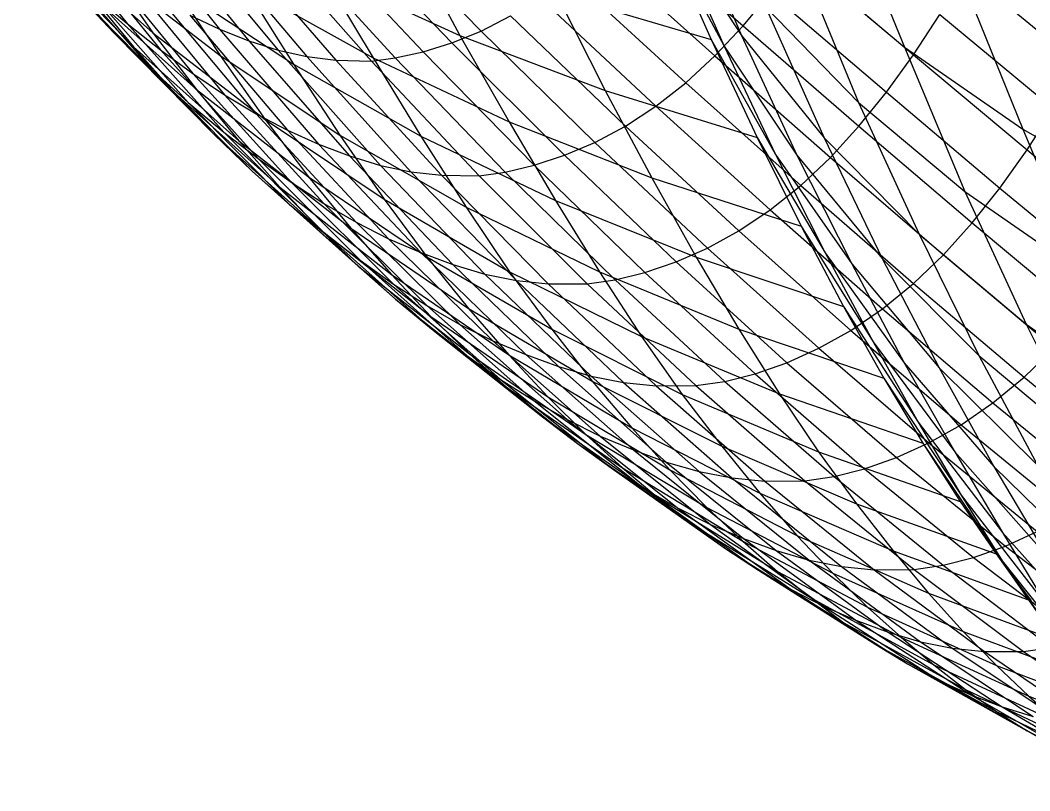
# Model space of a CAD drawing. Extents: x -429 to 429, y -1 to 209.
# Drawn here: x -395.64 to -387.76, y 64.02 to 70.03 of the extents above; entities that cross this region are included whole.
import ezdxf

# ---------------------------------------------------------------- set-up
doc = ezdxf.new("R2010")
doc.units = 0

msp = doc.modelspace()

# ---------------------------------------------------------------- linework, layer by layer
at = {"layer": 'default', "color": 5, "linetype": 'CONTINUOUS'}
for p, q in [((-389.226, 71.017, 158.005), (-388.741, 69.821, 158.466)), ((-395.516, 70.903, 182.709), (-394.803, 70.006, 181.4)), ((-394.834, 70.909, 185.002), (-394.084, 69.963, 183.74)), ((-392.937, 70.857, 186.276), (-392.042, 69.947, 185.123)), ((-390.45, 70.928, 163.331), (-390.012, 69.912, 163.727)), ((-395.637, 70.777, 180.779), (-394.906, 69.934, 179.462)), ((-394.62, 70.818, 185.152), (-393.854, 69.871, 183.902)), ((-393.152, 70.775, 186.139), (-392.27, 69.854, 184.976)), ((-390.922, 70.799, 185.814), (-390, 69.987, 184.674)), ((-395.265, 70.698, 182.893), (-394.542, 69.8, 181.591)), ((-394.408, 70.747, 185.3), (-393.626, 69.798, 184.062)), ((-394.199, 70.696, 185.443), (-393.402, 69.748, 184.217)), ((-393.364, 70.714, 186.001), (-392.495, 69.784, 184.828)), ((-390.621, 70.72, 167.18), (-390.149, 69.829, 165.633)), ((-390.621, 70.72, 167.18), (-390.25, 69.881, 167.518)), ((-390.621, 70.72, 167.18), (-390.25, 69.881, 167.518)), ((-390.556, 70.755, 165.265), (-390.012, 69.912, 163.727)), ((-390.556, 70.755, 165.265), (-390.149, 69.829, 165.633)), ((-395.42, 70.665, 177.157), (-394.602, 69.934, 175.867)), ((-393.991, 70.666, 185.584), (-393.176, 69.719, 184.372)), ((-393.73, 70.655, 185.76), (-392.897, 69.712, 184.562)), ((-393.569, 70.674, 185.867), (-392.712, 69.737, 184.685)), ((-392.607, 70.661, 169.508), (-392.209, 69.913, 169.863)), ((-395.522, 70.613, 178.99), (-394.753, 69.825, 177.682)), ((-391.138, 70.577, 185.686), (-390.22, 69.754, 184.542)), ((-395.35, 70.491, 180.994), (-394.611, 69.646, 179.685)), ((-395.022, 70.512, 183.069), (-394.291, 69.615, 181.776)), ((-389.577, 70.527, 184.92), (-388.672, 69.761, 183.765)), ((-389.562, 70.51, 159.902), (-388.741, 69.821, 158.466)), ((-389.562, 70.51, 159.902), (-389.099, 69.391, 160.334)), ((-394.952, 70.432, 175.583), (-394.077, 69.757, 174.326)), ((-394.952, 70.432, 175.583), (-394.602, 69.934, 175.867)), ((-393.284, 70.405, 170.969), (-392.209, 69.913, 169.863)), ((-393.284, 70.405, 170.969), (-392.885, 69.738, 171.315)), ((-388.304, 70.383, 156.621), (-387.818, 69.182, 157.094)), ((-388.266, 70.416, 183.994), (-387.382, 69.686, 182.823)), ((-394.784, 70.347, 183.241), (-394.043, 69.45, 181.956)), ((-394.442, 70.307, 174.023), (-393.506, 69.689, 172.806)), ((-394.442, 70.307, 174.023), (-394.077, 69.757, 174.326)), ((-391.359, 70.38, 185.552), (-390.447, 69.544, 184.403)), ((-395.209, 70.256, 179.23), (-394.435, 69.466, 177.928)), ((-395.209, 70.256, 179.23), (-394.906, 69.934, 179.462)), ((-395.08, 70.223, 177.425), (-394.261, 69.49, 176.14)), ((-395.08, 70.223, 177.425), (-394.753, 69.825, 177.682)), ((-395.072, 70.235, 181.201), (-394.326, 69.389, 179.899)), ((-395.072, 70.235, 181.201), (-394.803, 70.006, 181.4)), ((-393.887, 70.296, 172.483), (-392.885, 69.738, 171.315)), ((-393.887, 70.296, 172.483), (-393.506, 69.689, 172.806)), ((-391.457, 70.238, 168.478), (-390.25, 69.881, 167.518)), ((-391.457, 70.238, 168.478), (-391.076, 69.483, 168.82)), ((-390, 69.987, 184.674), (-389.787, 70.245, 184.799)), ((-389.787, 70.245, 184.799), (-388.882, 69.47, 183.642)), ((-394.549, 70.2, 183.41), (-393.798, 69.302, 182.133)), ((-391.584, 70.209, 185.412), (-390.68, 69.361, 184.258)), ((-394.315, 70.071, 183.577), (-393.553, 69.174, 182.309)), ((-394.315, 70.071, 183.577), (-394.084, 69.963, 183.74)), ((-389.826, 70.137, 161.81), (-389.099, 69.391, 160.334)), ((-389.826, 70.137, 161.81), (-389.368, 69.113, 162.225)), ((-388.672, 69.761, 183.765), (-388.466, 70.076, 183.882)), ((-388.466, 70.076, 183.882), (-387.581, 69.341, 182.71)), ((-394.803, 70.006, 181.4), (-394.05, 69.159, 180.105)), ((-394.803, 70.006, 181.4), (-394.542, 69.8, 181.591)), ((-392.042, 69.947, 185.123), (-391.813, 70.065, 185.269)), ((-391.813, 70.065, 185.269), (-390.917, 69.206, 184.107)), ((-390.22, 69.754, 184.542), (-390, 69.987, 184.674)), ((-390, 69.987, 184.674), (-389.097, 69.204, 183.514)), ((-394.906, 69.934, 179.462), (-394.127, 69.143, 178.166)), ((-394.906, 69.934, 179.462), (-394.611, 69.646, 179.685)), ((-394.602, 69.934, 175.867), (-393.728, 69.257, 174.612)), ((-394.602, 69.934, 175.867), (-394.261, 69.49, 176.14)), ((-394.084, 69.963, 183.74), (-393.31, 69.066, 182.482)), ((-394.084, 69.963, 183.74), (-393.854, 69.871, 183.902)), ((-392.27, 69.854, 184.976), (-392.042, 69.947, 185.123)), ((-392.209, 69.913, 169.863), (-391.076, 69.483, 168.82)), ((-392.209, 69.913, 169.863), (-391.825, 69.239, 170.201)), ((-392.042, 69.947, 185.123), (-391.156, 69.079, 183.954)), ((-390.012, 69.912, 163.727), (-389.368, 69.113, 162.225)), ((-390.012, 69.912, 163.727), (-389.58, 68.979, 164.114)), ((-393.854, 69.871, 183.902), (-393.068, 68.973, 182.654)), ((-393.854, 69.871, 183.902), (-393.626, 69.798, 184.062)), ((-392.495, 69.784, 184.828), (-392.27, 69.854, 184.976)), ((-392.27, 69.854, 184.976), (-391.393, 68.978, 183.799)), ((-390.25, 69.881, 167.518), (-389.747, 68.984, 165.991)), ((-390.25, 69.881, 167.518), (-389.891, 69.117, 167.843)), ((-390.25, 69.881, 167.518), (-389.891, 69.117, 167.843)), ((-394.753, 69.825, 177.682), (-393.931, 69.09, 176.402)), ((-394.753, 69.825, 177.682), (-394.435, 69.466, 177.928)), ((-394.542, 69.8, 181.591), (-393.782, 68.954, 180.304)), ((-394.542, 69.8, 181.591), (-394.291, 69.615, 181.776)), ((-394.077, 69.757, 174.326), (-393.145, 69.136, 173.109)), ((-394.077, 69.757, 174.326), (-393.728, 69.257, 174.612)), ((-393.626, 69.798, 184.062), (-392.828, 68.899, 182.824)), ((-393.626, 69.798, 184.062), (-393.402, 69.748, 184.217)), ((-392.712, 69.737, 184.685), (-392.495, 69.784, 184.828)), ((-392.495, 69.784, 184.828), (-391.629, 68.9, 183.644)), ((-390.447, 69.544, 184.403), (-390.22, 69.754, 184.542)), ((-390.22, 69.754, 184.542), (-389.319, 68.961, 183.379)), ((-390.149, 69.829, 165.633), (-389.58, 68.979, 164.114)), ((-390.149, 69.829, 165.633), (-389.747, 68.984, 165.991)), ((-388.882, 69.47, 183.642), (-388.672, 69.761, 183.765)), ((-388.741, 69.821, 158.466), (-387.818, 69.182, 157.094)), ((-388.741, 69.821, 158.466), (-388.271, 68.695, 158.911)), ((-388.672, 69.761, 183.765), (-387.786, 69.02, 182.591)), ((-393.506, 69.689, 172.806), (-392.512, 69.128, 171.636)), ((-393.506, 69.689, 172.806), (-393.145, 69.136, 173.109)), ((-393.402, 69.748, 184.217), (-392.591, 68.849, 182.989)), ((-393.402, 69.748, 184.217), (-393.176, 69.719, 184.372)), ((-393.176, 69.719, 184.372), (-392.352, 68.822, 183.155)), ((-393.176, 69.719, 184.372), (-392.897, 69.712, 184.562)), ((-392.897, 69.712, 184.562), (-392.712, 69.737, 184.685)), ((-392.897, 69.712, 184.562), (-392.058, 68.819, 183.357)), ((-392.885, 69.738, 171.315), (-391.825, 69.239, 170.201)), ((-392.885, 69.738, 171.315), (-392.512, 69.128, 171.636)), ((-392.712, 69.737, 184.685), (-391.855, 68.847, 183.494)), ((-394.611, 69.646, 179.685), (-393.828, 68.854, 178.395)), ((-394.611, 69.646, 179.685), (-394.326, 69.389, 179.899)), ((-394.291, 69.615, 181.776), (-393.525, 68.768, 180.494)), ((-394.291, 69.615, 181.776), (-394.043, 69.45, 181.956)), ((-390.68, 69.361, 184.258), (-390.447, 69.544, 184.403)), ((-390.447, 69.544, 184.403), (-389.551, 68.743, 183.236)), ((-394.435, 69.466, 177.928), (-393.613, 68.729, 176.653)), ((-394.435, 69.466, 177.928), (-394.127, 69.143, 178.166)), ((-394.261, 69.49, 176.14), (-393.388, 68.811, 174.888)), ((-394.261, 69.49, 176.14), (-393.931, 69.09, 176.402)), ((-394.043, 69.45, 181.956), (-393.27, 68.603, 180.681)), ((-394.043, 69.45, 181.956), (-393.798, 69.302, 182.133)), ((-391.076, 69.483, 168.82), (-389.891, 69.117, 167.843)), ((-391.076, 69.483, 168.82), (-390.711, 68.801, 169.145)), ((-389.097, 69.204, 183.514), (-388.882, 69.47, 183.642)), ((-388.882, 69.47, 183.642), (-387.997, 68.722, 182.467)), ((-394.326, 69.389, 179.899), (-393.538, 68.595, 178.616)), ((-394.326, 69.389, 179.899), (-394.05, 69.159, 180.105)), ((-390.917, 69.206, 184.107), (-390.68, 69.361, 184.258)), ((-390.68, 69.361, 184.258), (-389.789, 68.552, 183.086)), ((-389.099, 69.391, 160.334), (-388.271, 68.695, 158.911)), ((-389.099, 69.391, 160.334), (-388.627, 68.362, 160.766)), ((-393.798, 69.302, 182.133), (-393.017, 68.455, 180.866)), ((-393.798, 69.302, 182.133), (-393.553, 69.174, 182.309)), ((-387.786, 69.02, 182.591), (-387.581, 69.341, 182.71)), ((-393.728, 69.257, 174.612), (-392.8, 68.635, 173.397)), ((-393.728, 69.257, 174.612), (-393.388, 68.811, 174.888)), ((-391.825, 69.239, 170.201), (-390.711, 68.801, 169.145)), ((-391.825, 69.239, 170.201), (-391.464, 68.625, 170.516)), ((-391.156, 69.079, 183.954), (-390.917, 69.206, 184.107)), ((-390.917, 69.206, 184.107), (-390.033, 68.388, 182.93)), ((-389.319, 68.961, 183.379), (-389.097, 69.204, 183.514)), ((-389.097, 69.204, 183.514), (-388.213, 68.45, 182.336)), ((-394.127, 69.143, 178.166), (-393.302, 68.405, 176.896)), ((-394.127, 69.143, 178.166), (-393.828, 68.854, 178.395)), ((-394.05, 69.159, 180.105), (-393.258, 68.365, 178.827)), ((-394.05, 69.159, 180.105), (-393.782, 68.954, 180.304)), ((-393.553, 69.174, 182.309), (-392.765, 68.327, 181.049)), ((-393.553, 69.174, 182.309), (-393.31, 69.066, 182.482)), ((-393.145, 69.136, 173.109), (-392.159, 68.573, 171.937)), ((-393.145, 69.136, 173.109), (-392.8, 68.635, 173.397)), ((-392.512, 69.128, 171.636), (-391.464, 68.625, 170.516)), ((-392.512, 69.128, 171.636), (-392.159, 68.573, 171.937)), ((-387.818, 69.182, 157.094), (-386.798, 68.599, 155.794)), ((-387.818, 69.182, 157.094), (-387.347, 68.052, 157.549)), ((-393.931, 69.09, 176.402), (-393.06, 68.409, 175.153)), ((-393.931, 69.09, 176.402), (-393.613, 68.729, 176.653)), ((-393.31, 69.066, 182.482), (-392.513, 68.219, 181.23)), ((-393.31, 69.066, 182.482), (-393.068, 68.973, 182.654)), ((-391.393, 68.978, 183.799), (-391.156, 69.079, 183.954)), ((-391.156, 69.079, 183.954), (-390.278, 68.254, 182.771)), ((-389.891, 69.117, 167.843), (-389.359, 68.217, 166.334)), ((-389.891, 69.117, 167.843), (-389.547, 68.424, 168.151)), ((-389.891, 69.117, 167.843), (-389.547, 68.424, 168.151)), ((-389.368, 69.113, 162.225), (-388.627, 68.362, 160.766)), ((-389.368, 69.113, 162.225), (-388.917, 68.174, 162.63)), ((-393.068, 68.973, 182.654), (-392.263, 68.125, 181.409)), ((-393.068, 68.973, 182.654), (-392.828, 68.899, 182.824)), ((-391.629, 68.9, 183.644), (-391.393, 68.978, 183.799)), ((-391.393, 68.978, 183.799), (-390.523, 68.146, 182.61)), ((-389.747, 68.984, 165.991), (-389.153, 68.13, 164.491)), ((-389.747, 68.984, 165.991), (-389.359, 68.217, 166.334)), ((-389.58, 68.979, 164.114), (-388.917, 68.174, 162.63)), ((-389.58, 68.979, 164.114), (-389.153, 68.13, 164.491)), ((-387.997, 68.722, 182.467), (-387.786, 69.02, 182.591)), ((-387.786, 69.02, 182.591), (-386.921, 68.302, 181.401)), ((-393.782, 68.954, 180.304), (-392.986, 68.159, 179.031)), ((-393.782, 68.954, 180.304), (-393.525, 68.768, 180.494)), ((-392.828, 68.899, 182.824), (-392.014, 68.051, 181.587)), ((-392.828, 68.899, 182.824), (-392.591, 68.849, 182.989)), ((-391.855, 68.847, 183.494), (-391.629, 68.9, 183.644)), ((-391.629, 68.9, 183.644), (-390.766, 68.063, 182.448)), ((-389.551, 68.743, 183.236), (-389.319, 68.961, 183.379)), ((-389.319, 68.961, 183.379), (-388.437, 68.201, 182.199)), ((-393.828, 68.854, 178.395), (-393.001, 68.114, 177.129)), ((-393.828, 68.854, 178.395), (-393.538, 68.595, 178.616)), ((-393.388, 68.811, 174.888), (-392.465, 68.187, 173.673)), ((-393.388, 68.811, 174.888), (-393.06, 68.409, 175.153)), ((-392.591, 68.849, 182.989), (-391.768, 68.001, 181.76)), ((-392.591, 68.849, 182.989), (-392.352, 68.822, 183.155)), ((-392.352, 68.822, 183.155), (-391.519, 67.974, 181.935)), ((-392.352, 68.822, 183.155), (-392.058, 68.819, 183.357)), ((-392.058, 68.819, 183.357), (-391.855, 68.847, 183.494)), ((-392.058, 68.819, 183.357), (-391.215, 67.975, 182.145)), ((-391.855, 68.847, 183.494), (-390.998, 68.006, 182.292)), ((-393.613, 68.729, 176.653), (-392.743, 68.047, 175.407)), ((-393.613, 68.729, 176.653), (-393.302, 68.405, 176.896)), ((-393.525, 68.768, 180.494), (-392.725, 67.972, 179.227)), ((-393.525, 68.768, 180.494), (-393.27, 68.603, 180.681)), ((-390.711, 68.801, 169.145), (-389.547, 68.424, 168.151)), ((-390.711, 68.801, 169.145), (-390.365, 68.182, 169.451)), ((-389.789, 68.552, 183.086), (-389.551, 68.743, 183.236)), ((-389.551, 68.743, 183.236), (-388.671, 67.977, 182.053)), ((-388.271, 68.695, 158.911), (-387.347, 68.052, 157.549)), ((-388.271, 68.695, 158.911), (-387.792, 67.66, 159.357)), ((-388.213, 68.45, 182.336), (-387.997, 68.722, 182.467)), ((-387.997, 68.722, 182.467), (-387.132, 68.001, 181.274)), ((-393.538, 68.595, 178.616), (-392.71, 67.855, 177.353)), ((-393.538, 68.595, 178.616), (-393.258, 68.365, 178.827)), ((-393.27, 68.603, 180.681), (-392.466, 67.807, 179.419)), ((-393.27, 68.603, 180.681), (-393.017, 68.455, 180.866)), ((-392.8, 68.635, 173.397), (-391.821, 68.07, 172.223)), ((-392.8, 68.635, 173.397), (-392.465, 68.187, 173.673)), ((-392.159, 68.573, 171.937), (-391.121, 68.068, 170.813)), ((-392.159, 68.573, 171.937), (-391.821, 68.07, 172.223)), ((-391.464, 68.625, 170.516), (-390.365, 68.182, 169.451)), ((-391.464, 68.625, 170.516), (-391.121, 68.068, 170.813)), ((-390.033, 68.388, 182.93), (-389.789, 68.552, 183.086)), ((-389.789, 68.552, 183.086), (-388.913, 67.78, 181.899)), ((-393.017, 68.455, 180.866), (-392.209, 67.659, 179.609)), ((-393.017, 68.455, 180.866), (-392.765, 68.327, 181.049)), ((-389.547, 68.424, 168.151), (-388.987, 67.523, 166.66)), ((-389.547, 68.424, 168.151), (-389.218, 67.799, 168.442)), ((-389.547, 68.424, 168.151), (-389.218, 67.799, 168.442)), ((-388.437, 68.201, 182.199), (-388.213, 68.45, 182.336)), ((-388.213, 68.45, 182.336), (-387.349, 67.726, 181.142)), ((-393.302, 68.405, 176.896), (-392.434, 67.721, 175.652)), ((-393.302, 68.405, 176.896), (-393.001, 68.114, 177.129)), ((-393.258, 68.365, 178.827), (-392.429, 67.623, 177.569)), ((-393.258, 68.365, 178.827), (-392.986, 68.159, 179.031)), ((-393.06, 68.409, 175.153), (-392.141, 67.784, 173.938)), ((-393.06, 68.409, 175.153), (-392.743, 68.047, 175.407)), ((-390.278, 68.254, 182.771), (-390.033, 68.388, 182.93)), ((-390.033, 68.388, 182.93), (-389.16, 67.611, 181.739)), ((-388.627, 68.362, 160.766), (-387.792, 67.66, 159.357)), ((-388.627, 68.362, 160.766), (-388.163, 67.417, 161.186)), ((-392.765, 68.327, 181.049), (-391.952, 67.531, 179.798)), ((-392.765, 68.327, 181.049), (-392.513, 68.219, 181.23)), ((-392.513, 68.219, 181.23), (-391.695, 67.423, 179.984)), ((-392.513, 68.219, 181.23), (-392.263, 68.125, 181.409)), ((-392.465, 68.187, 173.673), (-391.492, 67.621, 172.497)), ((-392.465, 68.187, 173.673), (-392.141, 67.784, 173.938)), ((-390.523, 68.146, 182.61), (-390.278, 68.254, 182.771)), ((-390.365, 68.182, 169.451), (-389.218, 67.799, 168.442)), ((-390.365, 68.182, 169.451), (-390.034, 67.622, 169.739)), ((-390.278, 68.254, 182.771), (-389.41, 67.472, 181.575)), ((-389.359, 68.217, 166.334), (-388.743, 67.36, 164.851)), ((-389.359, 68.217, 166.334), (-388.987, 67.523, 166.66)), ((-388.671, 67.977, 182.053), (-388.437, 68.201, 182.199)), ((-388.437, 68.201, 182.199), (-387.574, 67.474, 181.002)), ((-393.001, 68.114, 177.129), (-392.134, 67.43, 175.887)), ((-393.001, 68.114, 177.129), (-392.71, 67.855, 177.353)), ((-392.986, 68.159, 179.031), (-392.155, 67.417, 177.776)), ((-392.986, 68.159, 179.031), (-392.725, 67.972, 179.227)), ((-392.263, 68.125, 181.409), (-391.44, 67.329, 180.169)), ((-392.263, 68.125, 181.409), (-392.014, 68.051, 181.587)), ((-390.766, 68.063, 182.448), (-390.523, 68.146, 182.61)), ((-390.523, 68.146, 182.61), (-389.659, 67.36, 181.409)), ((-389.153, 68.13, 164.491), (-388.472, 67.321, 163.024)), ((-389.153, 68.13, 164.491), (-388.743, 67.36, 164.851)), ((-388.917, 68.174, 162.63), (-388.163, 67.417, 161.186)), ((-388.917, 68.174, 162.63), (-388.472, 67.321, 163.024)), ((-392.743, 68.047, 175.407), (-391.827, 67.421, 174.192)), ((-392.743, 68.047, 175.407), (-392.434, 67.721, 175.652)), ((-392.014, 68.051, 181.587), (-391.185, 67.254, 180.353)), ((-392.014, 68.051, 181.587), (-391.768, 68.001, 181.76)), ((-391.821, 68.07, 172.223), (-390.792, 67.564, 171.094)), ((-391.821, 68.07, 172.223), (-391.492, 67.621, 172.497)), ((-391.121, 68.068, 170.813), (-390.034, 67.622, 169.739)), ((-391.121, 68.068, 170.813), (-390.792, 67.564, 171.094)), ((-390.998, 68.006, 182.292), (-390.766, 68.063, 182.448)), ((-390.766, 68.063, 182.448), (-389.907, 67.274, 181.243)), ((-392.725, 67.972, 179.227), (-391.892, 67.23, 177.976)), ((-392.725, 67.972, 179.227), (-392.466, 67.807, 179.419)), ((-391.768, 68.001, 181.76), (-390.933, 67.205, 180.532)), ((-391.768, 68.001, 181.76), (-391.519, 67.974, 181.935)), ((-391.519, 67.974, 181.935), (-391.215, 67.975, 182.145)), ((-391.519, 67.974, 181.935), (-390.678, 67.179, 180.712)), ((-391.215, 67.975, 182.145), (-390.998, 68.006, 182.292)), ((-391.215, 67.975, 182.145), (-390.368, 67.181, 180.929)), ((-390.998, 68.006, 182.292), (-390.143, 67.214, 181.083)), ((-388.913, 67.78, 181.899), (-388.671, 67.977, 182.053)), ((-388.671, 67.977, 182.053), (-387.809, 67.247, 180.853)), ((-392.71, 67.855, 177.353), (-391.844, 67.169, 176.114)), ((-392.71, 67.855, 177.353), (-392.429, 67.623, 177.569)), ((-392.466, 67.807, 179.419), (-391.633, 67.064, 178.171)), ((-392.466, 67.807, 179.419), (-392.209, 67.659, 179.609)), ((-392.141, 67.784, 173.938), (-391.176, 67.217, 172.76)), ((-392.141, 67.784, 173.938), (-391.827, 67.421, 174.192)), ((-389.218, 67.799, 168.442), (-388.635, 66.895, 166.967)), ((-389.218, 67.799, 168.442), (-388.902, 67.238, 168.719)), ((-389.218, 67.799, 168.442), (-388.902, 67.238, 168.719)), ((-392.434, 67.721, 175.652), (-391.522, 67.094, 174.437)), ((-392.434, 67.721, 175.652), (-392.134, 67.43, 175.887)), ((-389.16, 67.611, 181.739), (-388.913, 67.78, 181.899)), ((-388.913, 67.78, 181.899), (-388.052, 67.047, 180.696)), ((-392.209, 67.659, 179.609), (-391.373, 66.916, 178.365)), ((-392.209, 67.659, 179.609), (-391.952, 67.531, 179.798)), ((-387.792, 67.66, 159.357), (-386.867, 67.013, 158.004)), ((-387.792, 67.66, 159.357), (-387.321, 66.711, 159.79)), ((-392.429, 67.623, 177.569), (-391.563, 66.937, 176.331)), ((-392.429, 67.623, 177.569), (-392.155, 67.417, 177.776)), ((-391.492, 67.621, 172.497), (-390.474, 67.113, 171.363)), ((-391.492, 67.621, 172.497), (-391.176, 67.217, 172.76)), ((-390.792, 67.564, 171.094), (-389.717, 67.118, 170.013)), ((-390.792, 67.564, 171.094), (-390.474, 67.113, 171.363)), ((-390.034, 67.622, 169.739), (-388.902, 67.238, 168.719)), ((-390.034, 67.622, 169.739), (-389.717, 67.118, 170.013)), ((-389.41, 67.472, 181.575), (-389.16, 67.611, 181.739)), ((-389.16, 67.611, 181.739), (-388.301, 66.876, 180.534)), ((-391.952, 67.531, 179.798), (-391.114, 66.787, 178.557)), ((-391.952, 67.531, 179.798), (-391.695, 67.423, 179.984)), ((-389.659, 67.36, 181.409), (-389.41, 67.472, 181.575)), ((-389.41, 67.472, 181.575), (-388.552, 66.734, 180.367)), ((-388.987, 67.523, 166.66), (-388.348, 66.665, 165.195)), ((-388.987, 67.523, 166.66), (-388.635, 66.895, 166.967)), ((-387.809, 67.247, 180.853), (-387.574, 67.474, 181.002)), ((-392.155, 67.417, 177.776), (-391.291, 66.729, 176.541)), ((-392.155, 67.417, 177.776), (-391.892, 67.23, 177.976)), ((-392.134, 67.43, 175.887), (-391.227, 66.801, 174.673)), ((-392.134, 67.43, 175.887), (-391.844, 67.169, 176.114)), ((-391.827, 67.421, 174.192), (-390.869, 66.852, 173.012)), ((-391.827, 67.421, 174.192), (-391.522, 67.094, 174.437)), ((-391.695, 67.423, 179.984), (-390.856, 66.679, 178.747)), ((-391.695, 67.423, 179.984), (-391.44, 67.329, 180.169)), ((-388.163, 67.417, 161.186), (-387.321, 66.711, 159.79)), ((-388.163, 67.417, 161.186), (-387.705, 66.561, 161.596)), ((-391.44, 67.329, 180.169), (-390.599, 66.585, 178.935)), ((-391.44, 67.329, 180.169), (-391.185, 67.254, 180.353)), ((-389.907, 67.274, 181.243), (-389.659, 67.36, 181.409)), ((-389.659, 67.36, 181.409), (-388.803, 66.621, 180.198)), ((-388.743, 67.36, 164.851), (-388.045, 66.549, 163.4)), ((-388.743, 67.36, 164.851), (-388.348, 66.665, 165.195)), ((-388.472, 67.321, 163.024), (-387.705, 66.561, 161.596)), ((-388.472, 67.321, 163.024), (-388.045, 66.549, 163.4)), ((-391.185, 67.254, 180.353), (-390.342, 66.51, 179.122)), ((-391.185, 67.254, 180.353), (-390.933, 67.205, 180.532)), ((-390.143, 67.214, 181.083), (-389.907, 67.274, 181.243)), ((-389.907, 67.274, 181.243), (-389.053, 66.533, 180.029)), ((-388.902, 67.238, 168.719), (-388.3, 66.327, 167.259)), ((-388.902, 67.238, 168.719), (-388.599, 66.732, 168.982)), ((-388.902, 67.238, 168.719), (-388.599, 66.732, 168.982)), ((-388.052, 67.047, 180.696), (-387.809, 67.247, 180.853)), ((-387.809, 67.247, 180.853), (-386.964, 66.553, 179.638)), ((-391.892, 67.23, 177.976), (-391.029, 66.541, 176.742)), ((-391.892, 67.23, 177.976), (-391.633, 67.064, 178.171)), ((-391.844, 67.169, 176.114), (-390.941, 66.54, 174.9)), ((-391.844, 67.169, 176.114), (-391.563, 66.937, 176.331)), ((-391.176, 67.217, 172.76), (-390.166, 66.708, 171.621)), ((-391.176, 67.217, 172.76), (-390.869, 66.852, 173.012)), ((-390.933, 67.205, 180.532), (-390.088, 66.461, 179.305)), ((-390.933, 67.205, 180.532), (-390.678, 67.179, 180.712)), ((-390.678, 67.179, 180.712), (-390.368, 67.181, 180.929)), ((-390.678, 67.179, 180.712), (-389.831, 66.435, 179.488)), ((-390.368, 67.181, 180.929), (-390.143, 67.214, 181.083)), ((-390.368, 67.181, 180.929), (-389.518, 66.438, 179.709)), ((-390.143, 67.214, 181.083), (-389.29, 66.471, 179.866)), ((-391.522, 67.094, 174.437), (-390.571, 66.524, 173.255)), ((-391.522, 67.094, 174.437), (-391.227, 66.801, 174.673)), ((-390.474, 67.113, 171.363), (-389.411, 66.665, 170.275)), ((-390.474, 67.113, 171.363), (-390.166, 66.708, 171.621)), ((-389.717, 67.118, 170.013), (-388.599, 66.732, 168.982)), ((-389.717, 67.118, 170.013), (-389.411, 66.665, 170.275)), ((-391.633, 67.064, 178.171), (-390.77, 66.375, 176.939)), ((-391.633, 67.064, 178.171), (-391.373, 66.916, 178.365)), ((-388.301, 66.876, 180.534), (-388.052, 67.047, 180.696)), ((-388.052, 67.047, 180.696), (-387.207, 66.354, 179.48)), ((-391.563, 66.937, 176.331), (-390.663, 66.306, 175.117)), ((-391.563, 66.937, 176.331), (-391.291, 66.729, 176.541)), ((-391.373, 66.916, 178.365), (-390.512, 66.227, 177.135)), ((-391.373, 66.916, 178.365), (-391.114, 66.787, 178.557)), ((-390.869, 66.852, 173.012), (-389.869, 66.342, 171.869)), ((-390.869, 66.852, 173.012), (-390.571, 66.524, 173.255)), ((-388.635, 66.895, 166.967), (-387.978, 66.034, 165.517)), ((-388.635, 66.895, 166.967), (-388.3, 66.327, 167.259)), ((-388.552, 66.734, 180.367), (-388.301, 66.876, 180.534)), ((-388.301, 66.876, 180.534), (-387.455, 66.183, 179.316)), ((-391.227, 66.801, 174.673), (-390.282, 66.23, 173.488)), ((-391.227, 66.801, 174.673), (-390.941, 66.54, 174.9)), ((-391.114, 66.787, 178.557), (-390.254, 66.097, 177.328)), ((-391.114, 66.787, 178.557), (-390.856, 66.679, 178.747)), ((-391.291, 66.729, 176.541), (-390.395, 66.097, 175.327)), ((-391.291, 66.729, 176.541), (-391.029, 66.541, 176.742)), ((-390.166, 66.708, 171.621), (-389.116, 66.258, 170.525)), ((-390.166, 66.708, 171.621), (-389.869, 66.342, 171.869)), ((-388.803, 66.621, 180.198), (-388.552, 66.734, 180.367)), ((-388.599, 66.732, 168.982), (-387.979, 65.815, 167.536)), ((-388.599, 66.732, 168.982), (-388.307, 66.278, 169.233)), ((-388.599, 66.732, 168.982), (-388.307, 66.278, 169.233)), ((-388.552, 66.734, 180.367), (-387.706, 66.042, 179.148)), ((-390.856, 66.679, 178.747), (-389.997, 65.989, 177.52)), ((-390.856, 66.679, 178.747), (-390.599, 66.585, 178.935)), ((-389.411, 66.665, 170.275), (-388.307, 66.278, 169.233)), ((-389.411, 66.665, 170.275), (-389.116, 66.258, 170.525)), ((-389.053, 66.533, 180.029), (-388.803, 66.621, 180.198)), ((-388.803, 66.621, 180.198), (-387.955, 65.929, 178.978)), ((-388.348, 66.665, 165.195), (-387.633, 65.854, 163.759)), ((-388.348, 66.665, 165.195), (-387.978, 66.034, 165.517)), ((-391.029, 66.541, 176.742), (-390.136, 65.908, 175.529)), ((-391.029, 66.541, 176.742), (-390.77, 66.375, 176.939)), ((-390.941, 66.54, 174.9), (-390.002, 65.967, 173.713)), ((-390.941, 66.54, 174.9), (-390.663, 66.306, 175.117)), ((-390.599, 66.585, 178.935), (-389.741, 65.894, 177.709)), ((-390.599, 66.585, 178.935), (-390.342, 66.51, 179.122)), ((-390.571, 66.524, 173.255), (-389.581, 66.012, 172.107)), ((-390.571, 66.524, 173.255), (-390.282, 66.23, 173.488)), ((-389.29, 66.471, 179.866), (-389.053, 66.533, 180.029)), ((-389.053, 66.533, 180.029), (-388.204, 65.841, 178.807)), ((-388.045, 66.549, 163.4), (-387.267, 65.786, 161.985)), ((-388.045, 66.549, 163.4), (-387.633, 65.854, 163.759)), ((-390.342, 66.51, 179.122), (-389.486, 65.819, 177.897)), ((-390.342, 66.51, 179.122), (-390.088, 66.461, 179.305)), ((-390.088, 66.461, 179.305), (-389.233, 65.77, 178.08)), ((-390.088, 66.461, 179.305), (-389.831, 66.435, 179.488)), ((-389.518, 66.438, 179.709), (-389.29, 66.471, 179.866)), ((-389.29, 66.471, 179.866), (-388.44, 65.78, 178.643)), ((-390.77, 66.375, 176.939), (-389.88, 65.741, 175.726)), ((-390.77, 66.375, 176.939), (-390.512, 66.227, 177.135)), ((-389.831, 66.435, 179.488), (-389.518, 66.438, 179.709)), ((-389.831, 66.435, 179.488), (-388.977, 65.744, 178.265)), ((-389.518, 66.438, 179.709), (-388.666, 65.746, 178.486)), ((-390.663, 66.306, 175.117), (-389.731, 65.732, 173.929)), ((-390.663, 66.306, 175.117), (-390.395, 66.097, 175.327)), ((-389.869, 66.342, 171.869), (-388.831, 65.891, 170.765)), ((-389.869, 66.342, 171.869), (-389.581, 66.012, 172.107)), ((-388.3, 66.327, 167.259), (-387.628, 65.461, 165.821)), ((-388.3, 66.327, 167.259), (-387.979, 65.815, 167.536)), ((-390.512, 66.227, 177.135), (-389.626, 65.591, 175.921)), ((-390.512, 66.227, 177.135), (-390.254, 66.097, 177.328)), ((-390.282, 66.23, 173.488), (-389.301, 65.717, 172.336)), ((-390.282, 66.23, 173.488), (-390.002, 65.967, 173.713)), ((-389.116, 66.258, 170.525), (-388.026, 65.869, 169.473)), ((-389.116, 66.258, 170.525), (-388.831, 65.891, 170.765)), ((-388.307, 66.278, 169.233), (-387.669, 65.356, 167.801)), ((-388.307, 66.278, 169.233), (-388.026, 65.869, 169.473)), ((-388.307, 66.278, 169.233), (-388.026, 65.869, 169.473)), ((-390.395, 66.097, 175.327), (-389.468, 65.522, 174.137)), ((-390.395, 66.097, 175.327), (-390.136, 65.908, 175.529)), ((-390.254, 66.097, 177.328), (-389.373, 65.461, 176.114)), ((-390.254, 66.097, 177.328), (-389.997, 65.989, 177.52)), ((-389.997, 65.989, 177.52), (-389.12, 65.352, 176.304)), ((-389.997, 65.989, 177.52), (-389.741, 65.894, 177.709)), ((-389.581, 66.012, 172.107), (-388.554, 65.561, 170.995)), ((-389.581, 66.012, 172.107), (-389.301, 65.717, 172.336)), ((-387.978, 66.034, 165.517), (-387.25, 65.219, 164.095)), ((-387.978, 66.034, 165.517), (-387.628, 65.461, 165.821)), ((-387.955, 65.929, 178.978), (-387.706, 66.042, 179.148)), ((-390.136, 65.908, 175.529), (-389.214, 65.331, 174.337)), ((-390.136, 65.908, 175.529), (-389.88, 65.741, 175.726)), ((-390.002, 65.967, 173.713), (-389.029, 65.453, 172.556)), ((-390.002, 65.967, 173.713), (-389.731, 65.732, 173.929)), ((-389.741, 65.894, 177.709), (-388.868, 65.257, 176.492)), ((-389.741, 65.894, 177.709), (-389.486, 65.819, 177.897)), ((-388.204, 65.841, 178.807), (-387.955, 65.929, 178.978)), ((-387.955, 65.929, 178.978), (-387.117, 65.284, 177.749)), ((-389.486, 65.819, 177.897), (-388.617, 65.182, 176.678)), ((-389.486, 65.819, 177.897), (-389.233, 65.77, 178.08)), ((-388.831, 65.891, 170.765), (-387.755, 65.501, 169.702)), ((-388.831, 65.891, 170.765), (-388.554, 65.561, 170.995)), ((-388.44, 65.78, 178.643), (-388.204, 65.841, 178.807)), ((-388.204, 65.841, 178.807), (-387.361, 65.199, 177.579)), ((-388.026, 65.869, 169.473), (-387.37, 64.943, 168.054)), ((-388.026, 65.869, 169.473), (-387.755, 65.501, 169.702)), ((-388.026, 65.869, 169.473), (-387.755, 65.501, 169.702)), ((-387.979, 65.815, 167.536), (-387.292, 64.944, 166.111)), ((-387.979, 65.815, 167.536), (-387.669, 65.356, 167.801)), ((-389.88, 65.741, 175.726), (-388.964, 65.162, 174.532)), ((-389.88, 65.741, 175.726), (-389.626, 65.591, 175.921)), ((-389.233, 65.77, 178.08), (-388.37, 65.133, 176.86)), ((-389.233, 65.77, 178.08), (-388.977, 65.744, 178.265)), ((-388.977, 65.744, 178.265), (-388.666, 65.746, 178.486)), ((-388.977, 65.744, 178.265), (-388.119, 65.106, 177.042)), ((-388.666, 65.746, 178.486), (-388.44, 65.78, 178.643)), ((-388.666, 65.746, 178.486), (-387.813, 65.107, 177.262)), ((-388.44, 65.78, 178.643), (-387.595, 65.139, 177.415)), ((-389.731, 65.732, 173.929), (-388.766, 65.216, 172.768)), ((-389.731, 65.732, 173.929), (-389.468, 65.522, 174.137)), ((-389.301, 65.717, 172.336), (-388.285, 65.264, 171.217)), ((-389.301, 65.717, 172.336), (-389.029, 65.453, 172.556)), ((-389.626, 65.591, 175.921), (-388.717, 65.011, 174.724)), ((-389.626, 65.591, 175.921), (-389.373, 65.461, 176.114)), ((-389.468, 65.522, 174.137), (-388.512, 65.003, 172.972)), ((-389.468, 65.522, 174.137), (-389.214, 65.331, 174.337)), ((-388.554, 65.561, 170.995), (-387.492, 65.169, 169.923)), ((-388.554, 65.561, 170.995), (-388.285, 65.264, 171.217)), ((-389.373, 65.461, 176.114), (-388.47, 64.88, 174.914)), ((-389.373, 65.461, 176.114), (-389.12, 65.352, 176.304)), ((-389.029, 65.453, 172.556), (-388.025, 64.998, 171.431)), ((-389.029, 65.453, 172.556), (-388.766, 65.216, 172.768)), ((-389.12, 65.352, 176.304), (-388.225, 64.77, 175.101)), ((-389.12, 65.352, 176.304), (-388.868, 65.257, 176.492)), ((-389.214, 65.331, 174.337), (-388.265, 64.811, 173.168)), ((-389.214, 65.331, 174.337), (-388.964, 65.162, 174.532)), ((-388.285, 65.264, 171.217), (-387.237, 64.871, 170.135)), ((-388.285, 65.264, 171.217), (-388.025, 64.998, 171.431)), ((-388.868, 65.257, 176.492), (-387.981, 64.675, 175.286)), ((-388.868, 65.257, 176.492), (-388.617, 65.182, 176.678)), ((-388.766, 65.216, 172.768), (-387.772, 64.758, 171.636)), ((-388.766, 65.216, 172.768), (-388.512, 65.003, 172.972)), ((-388.964, 65.162, 174.532), (-388.024, 64.64, 173.359)), ((-388.964, 65.162, 174.532), (-388.717, 65.011, 174.724)), ((-388.617, 65.182, 176.678), (-387.738, 64.6, 175.468)), ((-388.617, 65.182, 176.678), (-388.37, 65.133, 176.86)), ((-388.37, 65.133, 176.86), (-387.498, 64.55, 175.645)), ((-388.37, 65.133, 176.86), (-388.119, 65.106, 177.042)), ((-388.119, 65.106, 177.042), (-387.813, 65.107, 177.262)), ((-388.119, 65.106, 177.042), (-387.256, 64.522, 175.823)), ((-387.813, 65.107, 177.262), (-387.595, 65.139, 177.415)), ((-387.813, 65.107, 177.262), (-386.959, 64.521, 176.039)), ((-388.717, 65.011, 174.724), (-387.785, 64.487, 173.547)), ((-388.717, 65.011, 174.724), (-388.47, 64.88, 174.914)), ((-388.512, 65.003, 172.972), (-387.528, 64.543, 171.834)), ((-388.512, 65.003, 172.972), (-388.265, 64.811, 173.168)), ((-388.025, 64.998, 171.431), (-386.99, 64.602, 170.339)), ((-388.025, 64.998, 171.431), (-387.772, 64.758, 171.636)), ((-388.47, 64.88, 174.914), (-387.548, 64.355, 173.731)), ((-388.47, 64.88, 174.914), (-388.225, 64.77, 175.101)), ((-388.265, 64.811, 173.168), (-387.291, 64.349, 172.025)), ((-388.265, 64.811, 173.168), (-388.024, 64.64, 173.359)), ((-388.225, 64.77, 175.101), (-387.313, 64.243, 173.913)), ((-388.225, 64.77, 175.101), (-387.981, 64.675, 175.286)), ((-387.772, 64.758, 171.636), (-386.75, 64.36, 170.536)), ((-387.772, 64.758, 171.636), (-387.528, 64.543, 171.834)), ((-388.024, 64.64, 173.359), (-387.059, 64.175, 172.21)), ((-388.024, 64.64, 173.359), (-387.785, 64.487, 173.547)), ((-387.981, 64.675, 175.286), (-387.08, 64.148, 174.091)), ((-387.981, 64.675, 175.286), (-387.738, 64.6, 175.468)), ((-387.785, 64.487, 173.547), (-386.832, 64.02, 172.39)), ((-387.785, 64.487, 173.547), (-387.548, 64.355, 173.731))]:
    msp.add_line(p, q, dxfattribs=at)

doc.saveas('drawing.dxf')
